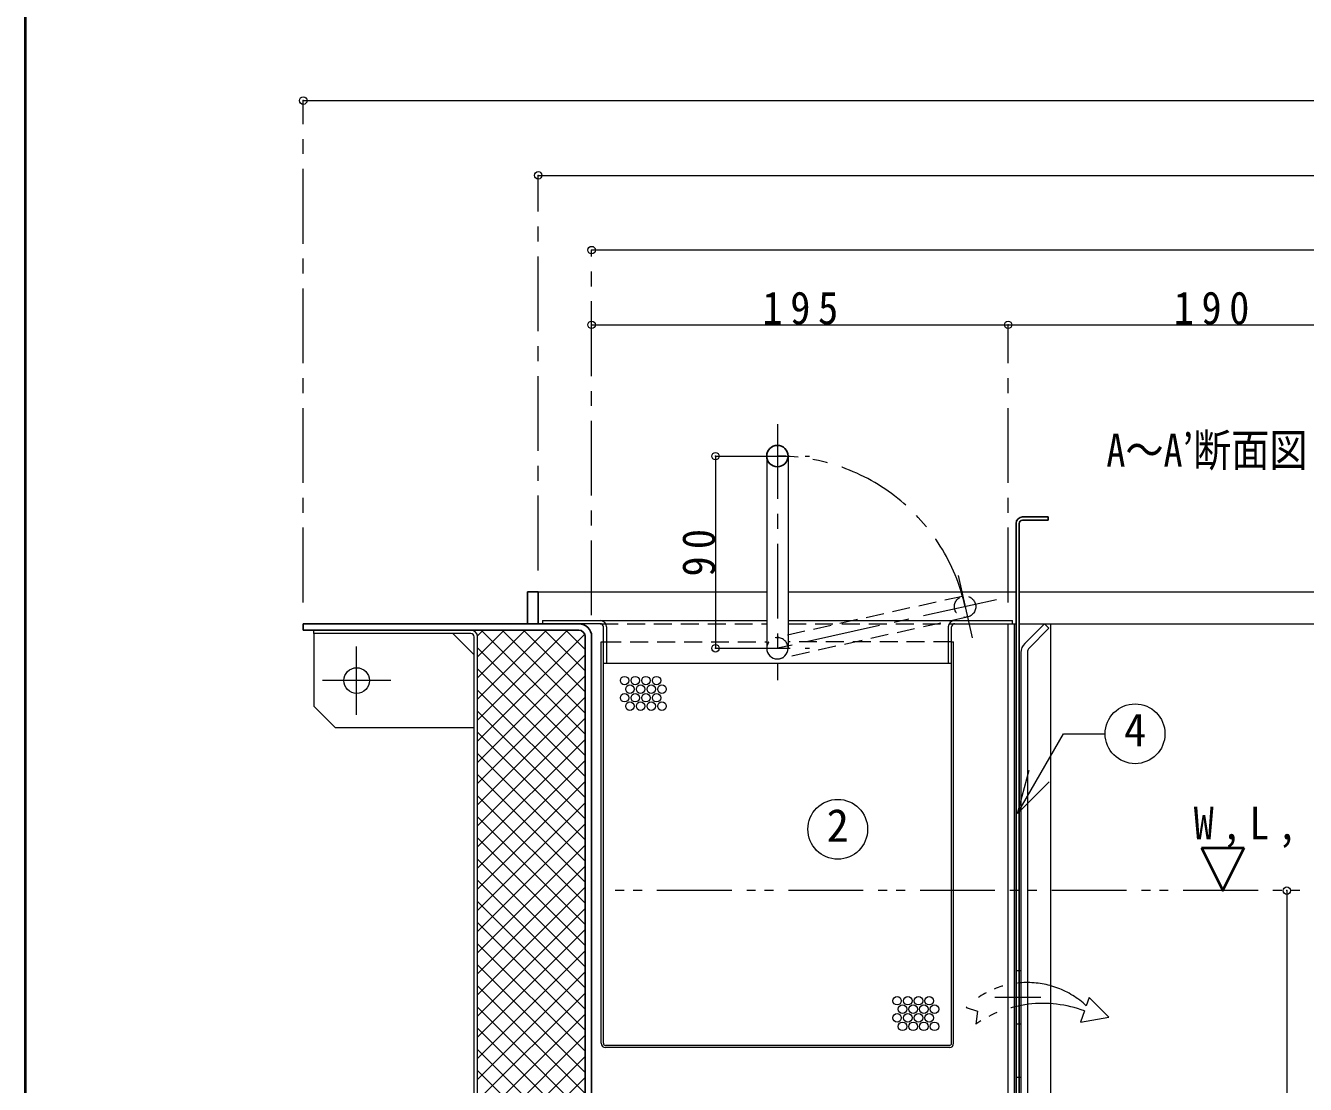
# Model space of a CAD drawing. Units: millimetres at full size, sheet at 1:7. Extents: x -1480 to 1355, y -979 to 988.
# Drawn here: x -1480 to -881, y -438 to 58 of the extents above; entities that cross this region are included whole.
import ezdxf
from ezdxf.enums import TextEntityAlignment as Align

# ---------------------------------------------------------------- set-up
doc = ezdxf.new("R2010")
doc.units = ezdxf.units.MM
doc.header["$LTSCALE"] = 7
doc.header["$PDMODE"] = 32
doc.header["$PDSIZE"] = 3.5
for name, pattern in [('CHAIN1', [8, 5, -1, 1, -1]), ('DASHED1', [1.8, 1.2, -0.6]), ('DOUBLE_CHAIN1', [8.8, 5, -1, 0.6, -0.6, 0.6, -1])]:
    doc.linetypes.add(name, pattern=pattern)
doc.layers.add('0-0_ﾚｲﾔ1', color=4, linetype='Continuous', lineweight=9)
doc.styles.add('ＭＳ ゴシック', font='')
doc.styles.get('ＭＳ ゴシック').set_extended_font_data('MS Gothic')

msp = doc.modelspace()

# ---------------------------------------------------------------- linework, layer by layer
at = {"layer": '0-0_ﾚｲﾔ1', "color": 1, "lineweight": 40}
for p, q in [((-1479.745, -979.045), (-1479.745, 987.955)), ((-929.245, -327.045), (-909.245, -327.045))]:
    msp.add_line(p, q, dxfattribs=at)
at = {"layer": '0-0_ﾚｲﾔ1'}
for p, q in [((-1349.745, 22.955), (-279.745, 22.955)), ((-1239.745, -12.045), (-389.745, -12.045)), ((-414.745, -47.045), (-1214.745, -47.045)), ((-1214.745, -82.045), (-1019.745, -82.045)), ((-1019.745, -82.045), (-829.745, -82.045)), ((-1156.74, -143.545), (-1156.74, -233.545)), ((-1239.745, -207.045), (-1132.745, -207.045)), ((-1122.745, -207.045), (-1015.995, -207.045)), ((-1014.495, -207.045), (-825.995, -207.045)), ((-1210.745, -220.545), (-1132.745, -220.545)), ((-1122.745, -220.545), (-1044.745, -220.545)), ((-1344.745, -226.645), (-1344.745, -260.645)), ((-1279.745, -226.645), (-1269.745, -236.645)), ((-1268.201, -227.653), (-1265.593, -225.045)), ((-1268.145, -267.196), (-1225.995, -225.045)), ((-1268.145, -257.296), (-1235.894, -225.045)), ((-1268.145, -247.397), (-1245.794, -225.045)), ((-1268.145, -237.497), (-1255.693, -225.045)), ((-1268.145, -277.095), (-1217.966, -226.916)), ((-1266.482, -225.045), (-1217.745, -273.782)), ((-1256.582, -225.045), (-1217.745, -263.883)), ((-1246.683, -225.045), (-1217.745, -253.983)), ((-1236.783, -225.045), (-1217.745, -244.084)), ((-1226.884, -225.045), (-1217.745, -234.184)), ((-1016.745, -222.045), (-1015.995, -222.045)), ((-1014.495, -222.045), (-829.745, -222.045)), ((-999.745, -672.045), (-999.745, -222.045)), ((-1268.145, -233.282), (-1217.745, -283.682)), ((-1210.245, -230.545), (-1209.245, -230.545)), ((-1210.245, -418.545), (-1210.245, -230.545)), ((-1046.245, -230.545), (-1045.245, -230.545)), ((-1045.245, -418.545), (-1045.245, -230.545)), ((-1268.145, -286.995), (-1217.745, -236.595)), ((-1268.145, -243.181), (-1217.745, -293.581)), ((-1209.245, -418.545), (-1209.245, -240.545)), ((-1207.745, -240.545), (-1047.745, -240.545)), ((-1046.245, -418.545), (-1046.245, -240.545)), ((-1268.145, -296.894), (-1217.745, -246.494)), ((-1268.145, -253.081), (-1217.745, -303.481)), ((-1268.145, -306.794), (-1217.745, -256.394)), ((-1344.745, -260.645), (-1334.745, -270.645)), ((-1268.145, -262.98), (-1217.745, -313.38)), ((-1268.145, -316.693), (-1217.745, -266.293)), ((-1334.745, -270.645), (-1269.745, -270.645)), ((-1268.145, -272.88), (-1217.745, -323.28)), ((-1268.145, -326.593), (-1217.745, -276.193)), ((-1268.145, -282.779), (-1217.745, -333.179)), ((-1268.145, -336.492), (-1217.745, -286.092)), ((-1268.145, -292.678), (-1217.745, -343.078)), ((-1268.145, -346.392), (-1217.745, -295.992)), ((-1268.145, -302.578), (-1217.745, -352.978)), ((-1268.145, -356.291), (-1217.745, -305.891)), ((-1268.145, -312.477), (-1217.745, -362.877)), ((-1268.145, -366.191), (-1217.745, -315.791)), ((-1268.145, -322.377), (-1217.745, -372.777)), ((-1268.145, -376.09), (-1217.745, -325.69)), ((-1268.145, -332.276), (-1217.745, -382.676)), ((-1268.145, -385.99), (-1217.745, -335.59)), ((-1268.145, -342.176), (-1217.745, -392.576)), ((-1268.145, -395.889), (-1217.745, -345.489)), ((-889.245, -347.045), (-889.245, -672.045)), ((-1268.145, -352.075), (-1217.745, -402.475)), ((-1268.145, -405.789), (-1217.745, -355.389)), ((-1268.145, -361.975), (-1217.745, -412.375)), ((-1268.145, -415.688), (-1217.745, -365.288)), ((-1268.145, -371.874), (-1217.745, -422.274)), ((-1268.145, -425.588), (-1217.745, -375.188)), ((-1268.145, -381.774), (-1217.745, -432.174)), ((-1268.145, -435.487), (-1217.745, -385.087)), ((-1268.145, -391.673), (-1217.745, -442.073)), ((-1268.145, -445.387), (-1217.745, -394.987)), ((-1268.145, -401.573), (-1217.745, -451.973)), ((-1268.145, -455.286), (-1217.745, -404.886)), ((-1268.145, -411.472), (-1217.745, -461.872)), ((-1268.145, -465.186), (-1217.745, -414.786)), ((-1268.145, -421.372), (-1217.745, -471.772)), ((-1268.145, -475.085), (-1217.745, -424.685)), ((-1047.245, -419.545), (-1208.245, -419.545)), ((-1047.245, -420.545), (-1208.245, -420.545)), ((-1268.145, -431.271), (-1217.745, -481.671)), ((-1268.145, -484.985), (-1217.745, -434.585))]:
    msp.add_line(p, q, dxfattribs=at)
at = {"layer": '0-0_ﾚｲﾔ1', "linetype": 'CHAIN1'}
for p, q in [((-1349.745, -212.045), (-1349.745, 22.955)), ((-1239.745, -197.045), (-1239.745, -12.045)), ((-1214.745, -218.045), (-1214.745, -47.045)), ((-1019.745, -212.045), (-1019.745, -82.045)), ((-1127.745, -128.545), (-1127.745, -248.545)), ((-1156.74, -143.545), (-1112.745, -143.545)), ((-1043.125, -199.421), (-1036.632, -228.71)), ((-1025.234, -210.819), (-1127.745, -233.545)), ((-1324.745, -264.645), (-1324.745, -232.645)), ((-1156.74, -233.545), (-1112.745, -233.545)), ((-1308.745, -248.645), (-1340.745, -248.645)), ((-1004.495, -397.045), (-1025.995, -397.045))]:
    msp.add_line(p, q, dxfattribs=at)
at = {"layer": '0-0_ﾚｲﾔ1', "color": 7, "lineweight": 18}
for p, q in [((-1132.745, -143.545), (-1132.745, -233.545)), ((-1122.745, -143.545), (-1122.745, -233.545)), ((-1237.745, -220.545), (-1237.745, -222.045)), ((-1237.745, -220.545), (-1210.745, -220.545)), ((-1044.745, -220.545), (-1017.745, -220.545)), ((-1017.745, -222.045), (-1017.745, -220.545)), ((-1344.745, -226.645), (-1344.745, -225.045)), ((-1271.345, -226.645), (-1344.745, -226.645)), ((-1210.745, -222.045), (-1220.745, -222.045)), ((-1209.245, -240.545), (-1209.245, -223.545)), ((-1207.745, -223.545), (-1207.745, -240.545)), ((-1047.745, -223.545), (-1047.745, -240.545)), ((-1046.245, -240.545), (-1046.245, -223.545)), ((-1044.745, -222.045), (-1016.745, -222.045)), ((-1019.745, -672.045), (-1019.745, -222.045)), ((-1016.745, -672.045), (-1016.745, -222.045)), ((-1009.867, -233.409), (-1000.624, -224.167)), ((-1269.745, -728.845), (-1269.745, -228.245)), ((-1268.145, -727.245), (-1268.145, -228.245)), ((-1013.745, -235.531), (-1013.745, -672.045)), ((-1010.745, -235.531), (-1010.745, -672.045)), ((-1209.245, -240.545), (-1207.745, -240.545)), ((-1047.745, -240.545), (-1046.245, -240.545)), ((-1015.328, -310.931), (-993.761, -273.575)), ((-993.761, -273.575), (-974.309, -273.575)), ((-1015.328, -310.931), (-1009.893, -290.647)), ((-1015.328, -310.931), (-1000.479, -296.082))]:
    msp.add_line(p, q, dxfattribs=at)
at = {"layer": '0-0_ﾚｲﾔ1', "color": 5, "lineweight": 25}
for p, q in [((-1012.995, -172.045), (-1000.995, -172.045)), ((-1012.995, -173.545), (-1000.995, -173.545)), ((-1000.995, -173.545), (-1000.995, -172.045)), ((-1015.995, -175.045), (-1015.995, -672.045)), ((-1014.495, -175.045), (-1014.495, -672.045)), ((-1244.745, -222.045), (-1244.745, -207.045)), ((-1244.745, -207.045), (-1239.745, -207.045)), ((-1239.745, -222.045), (-1239.745, -207.045)), ((-1349.745, -225.045), (-1349.745, -222.045)), ((-1349.745, -222.045), (-1220.745, -222.045)), ((-1349.745, -225.045), (-1220.745, -225.045)), ((-1217.745, -228.045), (-1217.745, -675.045)), ((-1214.745, -672.045), (-1214.745, -228.045))]:
    msp.add_line(p, q, dxfattribs=at)
at = {"layer": '0-0_ﾚｲﾔ1', "linetype": 'DASHED1'}
for p, q in [((-1041.097, -209.214), (-1128.827, -228.664)), ((-1038.932, -218.977), (-1126.663, -238.427)), ((-1210.745, -222.045), (-1132.745, -222.045)), ((-1122.745, -222.045), (-1044.745, -222.045)), ((-1209.245, -230.545), (-1132.745, -230.545)), ((-1046.245, -230.545), (-1122.745, -230.545)), ((-1013.995, -384.545), (-1015.495, -384.545)), ((-1013.995, -409.545), (-1015.495, -409.545)), ((-1013.995, -434.545), (-1015.495, -434.545))]:
    msp.add_line(p, q, dxfattribs=at)
at = {"layer": '0-0_ﾚｲﾔ1', "linetype": 'DOUBLE_CHAIN1'}
for p, q in [((-594.745, -347.045), (-1209.745, -347.045)), ((-981.774, -397.022), (-983.156, -400.942)), ((-981.774, -397.022), (-972.528, -406.351)), ((-984.013, -403.374), (-985.874, -408.652)), ((-985.874, -408.652), (-972.528, -406.351))]:
    msp.add_line(p, q, dxfattribs=at)
at = {"layer": '0-0_ﾚｲﾔ1', "color": 7, "linetype": 'DASHED1', "lineweight": 18}
for p, q in [((-1014.495, -384.545), (-1015.995, -384.545)), ((-1014.495, -409.545), (-1015.995, -409.545)), ((-1014.495, -434.545), (-1015.995, -434.545))]:
    msp.add_line(p, q, dxfattribs=at)
at = {"layer": '0-0_ﾚｲﾔ1', "color": 7, "lineweight": 18}
msp.add_lwpolyline([(-1011.988, -231.288), (-1002.745, -222.045), (-1000.624, -224.167)], dxfattribs=at)
at = {"layer": '0-0_ﾚｲﾔ1', "color": 1, "lineweight": 40}
msp.add_lwpolyline([(-929.245, -327.045), (-919.245, -347.045), (-909.245, -327.045)], dxfattribs=at)
at = {"layer": '0-0_ﾚｲﾔ1', "linetype": 'DOUBLE_CHAIN1'}
msp.add_lwpolyline([(-1039.343, -401.776), (-1034.037, -403.481), (-1034.937, -409.546)], dxfattribs=at)
at = {"layer": '0-0_ﾚｲﾔ1', "color": 5, "lineweight": 25}
msp.add_circle((-1127.745, -143.545), 5, dxfattribs=at)
at = {"layer": '0-0_ﾚｲﾔ1', "linetype": 'DASHED1'}
msp.add_circle((-1039.879, -214.066), 5, dxfattribs=at)
at = {"layer": '0-0_ﾚｲﾔ1'}
for centre, radius in [((-1324.745, -248.645), 6), ((-1199.299, -248.681), 2), ((-1196.799, -252.681), 2), ((-1194.299, -248.681), 2), ((-1191.799, -252.681), 2), ((-1189.299, -248.681), 2), ((-1186.799, -252.681), 2), ((-1184.299, -248.681), 2), ((-1181.799, -252.681), 2), ((-1199.299, -256.681), 2), ((-1194.299, -256.681), 2), ((-1189.299, -256.681), 2), ((-1184.299, -256.681), 2), ((-1196.799, -260.681), 2), ((-1191.799, -260.681), 2), ((-1186.799, -260.681), 2), ((-1181.799, -260.681), 2), ((-1071.74, -398.596), 2), ((-1069.24, -402.596), 2), ((-1066.74, -398.596), 2), ((-1064.24, -402.596), 2), ((-1061.74, -398.596), 2), ((-1059.24, -402.596), 2), ((-1056.74, -398.596), 2), ((-1054.24, -402.596), 2), ((-1071.74, -406.596), 2), ((-1066.74, -406.596), 2), ((-1061.74, -406.596), 2), ((-1056.74, -406.596), 2), ((-1069.24, -410.596), 2), ((-1064.24, -410.596), 2), ((-1059.24, -410.596), 2), ((-1054.24, -410.596), 2)]:
    msp.add_circle(centre, radius, dxfattribs=at)
at = {"layer": '0-0_ﾚｲﾔ1', "color": 7, "lineweight": 18}
for centre in [(-960.309, -273.575), (-1099.504, -318.299)]:
    msp.add_circle(centre, 14, dxfattribs=at)
at = {"layer": '0-0_ﾚｲﾔ1', "linetype": 'CHAIN1'}
msp.add_arc((-1127.745, -233.545), 90, 12.5, 90, dxfattribs=at)
at = {"layer": '0-0_ﾚｲﾔ1', "color": 5, "lineweight": 25}
for centre, radius, start, end in [((-1012.995, -175.045), 3, 90, 180), ((-1012.995, -175.045), 1.5, 90, 180), ((-1220.745, -228.045), 6, 0, 90), ((-1220.745, -228.045), 3, 0, 90)]:
    msp.add_arc(centre, radius, start, end, dxfattribs=at)
at = {"layer": '0-0_ﾚｲﾔ1', "color": 7, "lineweight": 18}
for centre, radius, start, end in [((-1210.745, -223.545), 3, 0, 90), ((-1044.745, -223.545), 3, 90, 180), ((-1271.345, -228.245), 3.2, 0, 90), ((-1271.345, -228.245), 1.6, 0, 90), ((-1210.745, -223.545), 1.5, 0, 90), ((-1044.745, -223.545), 1.5, 90, 180), ((-1127.745, -233.545), 5, 180, 0), ((-1007.745, -235.531), 6, 135, 180), ((-1007.745, -235.531), 3, 135, 180)]:
    msp.add_arc(centre, radius, start, end, dxfattribs=at)
at = {"layer": '0-0_ﾚｲﾔ1', "linetype": 'DASHED1'}
msp.add_arc((-1127.745, -233.545), 5, 0, 180, dxfattribs=at)
at = {"layer": '0-0_ﾚｲﾔ1', "linetype": 'DOUBLE_CHAIN1'}
for centre, radius, start, end in [((-1010.813, -430.763), 40.672, 47.15607, 134.54405), ((-1003.504, -455.728), 55.865, 69.58047, 124.24047)]:
    msp.add_arc(centre, radius, start, end, dxfattribs=at)
at = {"layer": '0-0_ﾚｲﾔ1'}
for centre, radius, start, end in [((-1208.245, -418.545), 2, 180, 270), ((-1208.245, -418.545), 1, 180, 270), ((-1047.245, -418.545), 1, 270, 0), ((-1047.245, -418.545), 2, 270, 0)]:
    msp.add_arc(centre, radius, start, end, dxfattribs=at)
for p in [(-1349.745, 22.955), (-1239.745, -12.045), (-1214.745, -47.045), (-1214.745, -82.045), (-1019.745, -82.045), (-1156.74, -143.545), (-1156.74, -233.545), (-889.245, -347.045)]:
    msp.add_point(p, dxfattribs=at)

# ---------------------------------------------------------------- texts
at = {"layer": '0-0_ﾚｲﾔ1', "color": 7, "style": 'ＭＳ ゴシック', "width": 0.85}
msp.add_text('A～A’断面図', height=15.4, dxfattribs=at).set_placement((-973.745, -153.045), align=Align.BOTTOM_LEFT)
at = {"layer": '0-0_ﾚｲﾔ1', "color": 7, "style": 'ＭＳ ゴシック'}
for s, p in [('4', (-965.559, -284.075)), ('2', (-1104.754, -328.799))]:
    msp.add_text(s, height=15.4, dxfattribs=at).set_placement(p, align=Align.BOTTOM_LEFT)
at = {"layer": '0-0_ﾚｲﾔ1', "color": 7, "char_height": 15.4, "attachment_point": 7, "style": 'ＭＳ ゴシック'}
for s, insert in [('\\T1.38;\\W0.9;195', (-1134.745, -82.045)), ('\\T1.38;\\W0.9;190', (-942.245, -82.045)), ('\\T1.38;\\W0.9;W,L,', (-932.87, -327.045))]:
    msp.add_mtext(s, dxfattribs=dict(at, insert=insert))
at = {"layer": '0-0_ﾚｲﾔ1', "color": 7, "insert": (-1156.74, -199.92), "char_height": 15.4, "attachment_point": 7, "rotation": 90, "style": 'ＭＳ ゴシック'}
msp.add_mtext('\\T1.36;\\W0.9;90', dxfattribs=at)

doc.saveas('drawing.dxf')
